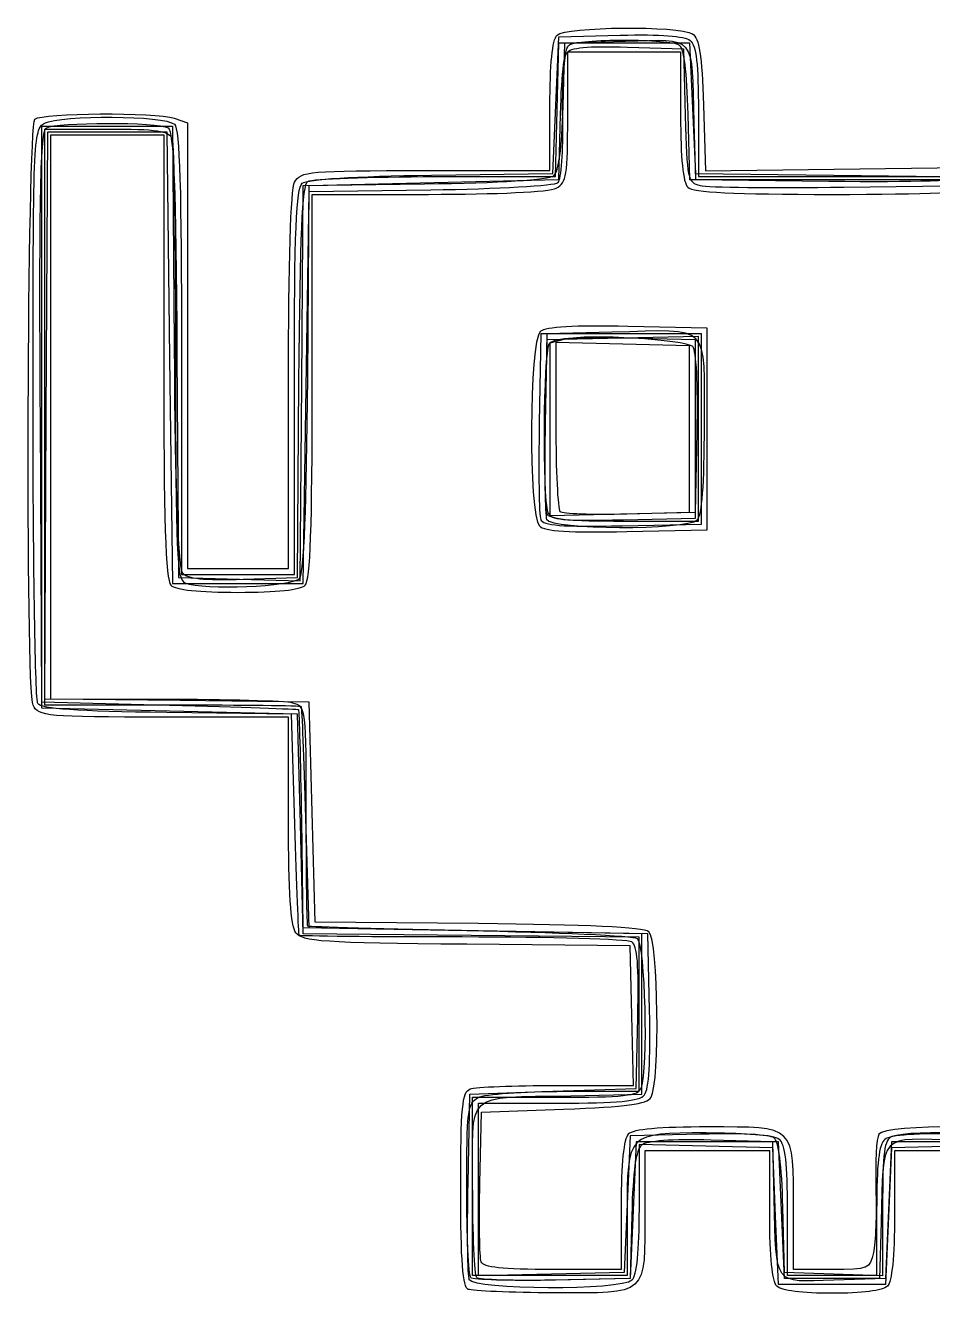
# Model space of a CAD drawing. Extents: x 86 to 356, y 52 to 258.
# Drawn here: x 90.6 to 133.7, y 83.8 to 144.2 of the extents above; entities that cross this region are included whole.
import ezdxf

# ---------------------------------------------------------------- set-up
doc = ezdxf.new("R2010")
doc.units = 0
doc.layers.add('Layer_1', color=7, linetype='CONTINUOUS')

msp = doc.modelspace()

# ---------------------------------------------------------------- linework, layer by layer
at = {"layer": 'Layer_1', "color": 7}
for points in [[(109.92708, 137.103613), (115.690946, 137.180169), (115.832057, 140.425724), (115.973169, 143.67128), (118.895297, 143.752032)], [(110.107815, 137.034737), (115.813572, 137.039055), (115.89337, 140.214055), (115.973169, 143.389055), (119.077613, 143.389055), (122.182057, 143.389055), (122.323169, 140.284611), (122.46428, 137.180166), (129.016656, 137.104432), (135.569029, 137.028697), (135.648878, 140.208876), (135.728724, 143.389055), (138.833169, 143.389055), (141.937613, 143.389055), (142.017411, 140.214055), (142.09721, 137.039055), (147.709328, 137.039055)], [(116.175559, 140.382028), (116.255391, 143.389058), (119.140334, 143.469401)], [(119.242309, 143.18859), (121.899835, 143.106821), (121.979605, 139.934886)], [(116.396502, 139.871209), (116.396502, 142.965724), (119.077613, 142.965724), (121.758724, 142.965724), (121.758724, 139.917724)], [(129.519835, 136.535971), (135.728724, 136.61571), (135.869835, 139.861266), (136.010946, 143.106821), (138.833169, 143.106821), (141.655391, 143.106821), (141.736104, 140.012754)], [(109.633097, 137.32128), (115.549835, 137.32128), (115.549835, 140.36928)], [(122.842172, 140.431056), (122.93784, 137.310412), (129.051061, 137.386403), (135.16428, 137.462391), (135.244992, 140.556458)], [(97.69928, 139.813937), (98.33428, 139.593028), (98.33428, 129.002709), (98.33428, 118.412391), (100.733169, 118.412391), (103.132057, 118.412391), (103.132057, 127.320944)], [(104.045309, 127.467635), (104.119835, 136.615724), (110.046502, 136.756836), (115.973169, 136.897947), (116.053881, 139.992014)], [(122.101345, 139.992014), (122.182057, 136.897947), (128.955391, 136.897947), (135.728724, 136.897947), (135.809437, 139.992014)], [(122.394035, 139.579058), (122.46428, 136.897947), (128.794634, 136.821857)], [(122.605391, 140.108947), (122.605391, 137.039058), (128.950014, 137.039058), (135.294638, 137.039058), (135.441436, 137.674058)], [(116.236837, 93.576836), (119.783169, 93.576836), (119.783169, 97.24133), (119.783169, 100.905822), (111.810391, 100.980775), (103.837613, 101.055724), (103.696502, 106.276836), (103.555391, 111.497947), (97.487613, 111.639058), (91.419835, 111.780169), (91.419835, 125.609058), (91.419835, 139.437947), (94.52428, 139.437947), (97.628724, 139.437947), (97.702805, 129.020396)], [(97.132098, 112.19965), (91.555473, 112.203488), (91.628765, 125.679599), (91.702057, 139.15571), (94.52428, 139.15571), (97.346502, 139.15571), (97.487613, 128.431266), (97.628724, 117.706821), (100.733169, 117.706821), (103.837613, 117.706821), (103.978724, 127.020155), (104.119835, 136.333488), (109.897322, 136.410086)], [(97.628724, 111.92128), (91.560946, 111.92128), (91.560946, 125.609058), (91.560946, 139.296836), (94.494085, 139.296836)], [(112.13982, 101.544991), (104.402057, 101.620169), (104.260946, 106.84128), (104.119835, 112.062391), (97.981502, 112.13845), (91.843169, 112.214509), (91.843169, 125.614561), (91.843169, 139.014613), (94.52428, 139.014613), (97.205391, 139.014613), (97.205391, 128.487724)], [(97.8369, 128.557891), (97.910946, 117.989058), (100.799908, 117.908672), (103.688868, 117.828284), (103.763242, 127.222006), (103.837613, 136.615724), (109.60148, 136.69228)], [(104.260946, 127.076613), (104.260946, 136.192391), (109.782833, 136.192391)], [(123.028724, 125.044613), (123.028724, 129.842391), (119.257775, 129.921357)], [(122.746502, 125.044613), (122.746502, 129.560169), (118.936502, 129.560169), (115.126502, 129.560169), (115.04807, 125.339234)], [(122.605391, 125.053046), (122.605391, 129.435921), (119.007057, 129.356935), (115.408724, 129.277947), (115.329835, 125.340427)], [(118.513169, 129.642259), (115.408724, 129.560169), (115.330292, 125.339234)], [(116.268531, 129.306462), (115.549835, 129.126083), (115.549835, 125.03055), (115.549835, 120.935018), (119.007057, 121.01426), (122.46428, 121.093502), (122.543361, 124.880865), (122.543361, 124.880865)], [(122.46428, 125.044613), (122.46428, 129.277947), (119.100061, 129.357875)], [(98.052057, 128.657058), (98.052057, 118.130169), (100.733169, 118.130169), (103.41428, 118.130169), (103.41428, 127.267836)], [(122.182057, 125.044613), (122.182057, 128.995724), (119.007057, 129.075523), (115.832057, 129.155321), (115.832057, 125.242005)], [(100.98771, 117.908478), (103.555391, 117.989058), (103.629875, 127.288164)], [(97.487613, 111.907087), (91.419835, 112.062391), (91.346511, 125.590691)], [(119.001359, 120.45027), (122.746502, 120.529058), (122.746502, 125.044613), (122.746502, 125.044613)], [(119.040481, 120.732306), (122.46428, 120.81128), (122.46428, 125.044613), (122.46428, 125.044613)], [(119.068757, 120.670169), (122.605391, 120.670169), (122.605391, 125.053046), (122.605391, 125.053046)], [(119.204184, 121.013966), (122.182057, 121.093502), (122.182057, 125.044613), (122.182057, 125.044613)], [(119.21216, 120.168733), (123.028724, 120.246836), (123.028724, 125.044613), (123.028724, 125.044613)], [(122.548946, 120.726622), (122.548946, 120.726613)], [(103.132057, 106.471888), (103.132057, 111.356836), (97.215319, 111.356836)], [(103.430445, 106.276836), (103.273169, 111.497947), (97.35951, 111.574404)], [(111.598724, 101.196836), (103.837613, 101.337947), (103.760691, 106.488502)], [(116.537613, 93.366487), (119.92428, 93.435724), (119.92428, 97.245724), (119.92428, 101.055724), (112.022057, 101.196836), (104.119835, 101.337947), (103.962558, 106.559058)], [(120.285722, 97.426194), (120.206502, 101.055724), (112.163169, 101.207893)], [(115.864095, 93.859058), (119.518859, 93.859058), (119.439349, 97.175169), (119.359835, 100.49128), (111.598724, 100.563958)], [(111.661403, 89.214789), (111.739835, 93.435724), (115.690946, 93.576836), (119.642057, 93.717947), (119.721986, 97.082165)], [(111.880946, 89.108318), (111.880946, 93.294613), (115.801862, 93.294613)], [(112.163169, 88.911482), (112.163169, 93.012391), (115.938613, 93.012391)], [(112.224301, 89.218822), (112.30428, 92.589058), (116.195907, 92.730169)], [(122.706474, 91.539931), (119.359835, 91.460155), (119.218724, 88.214599), (119.077613, 84.969044), (115.620391, 84.889801), (112.163169, 84.810559), (112.163169, 88.911468), (112.163169, 88.911482)], [(126.203414, 88.496833), (126.133169, 91.177944), (123.21104, 91.258696)], [(131.283414, 87.367947), (131.213169, 84.686836), (128.955391, 84.686836), (126.697613, 84.686836), (126.556502, 87.932391), (126.415391, 91.177947), (123.028724, 91.177947), (119.642057, 91.177947), (119.500946, 87.932391), (119.359835, 84.686836), (115.816561, 84.608259)], [(138.127613, 88.205303), (138.127613, 91.055321), (134.952613, 90.975523), (131.777613, 90.895724), (131.636502, 87.650169), (131.495391, 84.404613), (128.955391, 84.404613), (126.415391, 84.404613), (126.27428, 87.650169), (126.133169, 90.895724), (122.958169, 90.975523), (119.783169, 91.055321), (119.783169, 87.998078)], [(125.992057, 87.706613), (125.992057, 90.754613), (123.028724, 90.754613), (120.065391, 90.754613), (120.065391, 87.913838)], [(146.249667, 88.776871), (146.170946, 84.686833), (142.360946, 84.686833), (138.550946, 84.686833), (138.409835, 87.932388), (138.268724, 91.177944), (135.023169, 91.177944), (131.777613, 91.177944), (131.636502, 87.932388), (131.495391, 84.686833), (129.034052, 84.605409)], [(137.845391, 87.811439), (137.845391, 90.754613), (134.882057, 90.754613), (131.918724, 90.754613), (131.918724, 87.706613)], [(119.218724, 87.771121), (119.218724, 84.827947), (115.549835, 84.827947), (111.880946, 84.827947), (111.880946, 88.914793), (111.880946, 88.914793)], [(119.439667, 87.693863), (119.359835, 84.686833), (115.675238, 84.608468)], [(118.936502, 88.158172), (118.936502, 85.110172), (115.68209, 85.110172)], [(131.35428, 88.031894), (131.35428, 84.805121), (129.025946, 84.887089), (126.697613, 84.969058), (126.6169, 88.063125)], [(131.072057, 87.897822), (131.072057, 84.827933), (128.955391, 84.827933), (126.838724, 84.827933), (126.838724, 87.897822)], [(128.932965, 85.110172), (127.120946, 85.110172), (127.120946, 87.950947)], [(112.285997, 85.479381), (112.285997, 85.479378)], [(111.723099, 84.62867), (111.723099, 84.628678)], [(111.794682, 84.726059), (111.794682, 84.726062)], [(112.077116, 84.725853), (112.077116, 84.725853)], [(111.66928, 84.16819), (111.66928, 84.16819)]]:
    msp.add_lwpolyline(points, dxfattribs=at)
for points in [[(115.549835, 140.36928), (115.549835, 142.363651), (115.666904, 143.534349), (115.888502, 143.755947)], [(115.888502, 143.755947), (116.298545, 144.16599), (121.689535, 144.218678), (122.323169, 143.818834)], [(118.895297, 143.752032), (120.807692, 143.804881), (121.953568, 143.7198), (122.211409, 143.50581)], [(119.140334, 143.469401), (122.523789, 143.563624), (122.282066, 143.852647), (122.394035, 139.579058)], [(122.323169, 143.818834), (122.647419, 143.61422), (122.768893, 142.821311), (122.842172, 140.431056)], [(116.053881, 139.992014), (116.107091, 142.031733), (116.251349, 143.160272), (116.477215, 143.303804)], [(116.346069, 142.906368), (116.519695, 143.171109), (117.309409, 143.248062), (119.242309, 143.18859)], [(116.477215, 143.303804), (116.665657, 143.423551), (117.835835, 143.521524), (119.077613, 143.521524)], [(119.077613, 143.521524), (120.319391, 143.521524), (121.489569, 143.423551), (121.678011, 143.303804)], [(121.678011, 143.303804), (121.903877, 143.160272), (122.048135, 142.031733), (122.101345, 139.992014)], [(122.211409, 143.50581), (122.504383, 143.262662), (122.605391, 142.391792), (122.605391, 140.108947)], [(116.158978, 139.782427), (116.130584, 141.300399), (116.214776, 142.706173), (116.346069, 142.906368)], [(115.730536, 137.071917), (115.97721, 137.276635), (116.121637, 138.350903), (116.175559, 140.382028)], [(90.998526, 111.917498), (90.63715, 112.592735), (90.725767, 139.402895), (91.09058, 139.767399)], [(91.000824, 125.810796), (90.996644, 138.837908), (91.0143, 139.286501), (91.542393, 139.569129)], [(91.09058, 139.767399), (91.391325, 140.067892), (96.858616, 140.10639), (97.69928, 139.813937)], [(91.542393, 139.569129), (92.317808, 139.984117), (97.28936, 139.946644), (97.713391, 139.522613)], [(91.628733, 139.344703), (92.087994, 139.636256), (96.955489, 139.639513), (97.413566, 139.34857)], [(97.713391, 139.522613), (97.964693, 139.271311), (98.052057, 136.468342), (98.052057, 128.657058)], [(115.850611, 136.484542), (116.339363, 136.746117), (116.396502, 137.100596), (116.396502, 139.871209)], [(115.942705, 136.754581), (116.090048, 136.901923), (116.18737, 138.264455), (116.158978, 139.782427)], [(121.758724, 139.917724), (121.758724, 137.923353), (121.875793, 136.752656), (122.097391, 136.531058)], [(121.979605, 139.934886), (122.055297, 136.925065), (122.09136, 136.755111), (122.685161, 136.609592)], [(91.346511, 125.590691), (91.288865, 136.226201), (91.34922, 139.167253), (91.628733, 139.344703)], [(94.494085, 139.296836), (96.908377, 139.296836), (97.457525, 139.21787), (97.598529, 138.850419)], [(97.413566, 139.34857), (97.678756, 139.180137), (97.780681, 136.582086), (97.8369, 128.557891)], [(97.598529, 138.850419), (97.692749, 138.604892), (97.769835, 133.792478), (97.769835, 128.15617)], [(103.424208, 136.775389), (103.698788, 137.288446), (104.072236, 137.32128), (109.633097, 137.32128)], [(103.788746, 136.71628), (104.027193, 136.914172), (106.256861, 137.054868), (109.92708, 137.103613)], [(103.132057, 127.320944), (103.132057, 132.92213), (103.240521, 136.432164), (103.424208, 136.775389)], [(103.41428, 127.267836), (103.41428, 134.515935), (103.491716, 136.469765), (103.788746, 136.71628)], [(103.629875, 127.288164), (103.686009, 134.296349), (103.790301, 136.641855), (104.053208, 136.808841)], [(104.053208, 136.808841), (104.245074, 136.930707), (106.969647, 137.032361), (110.107815, 137.034737)], [(109.60148, 136.69228), (113.18043, 136.739815), (115.503779, 136.883723), (115.730536, 137.071917)], [(109.897322, 136.410086), (113.074941, 136.452216), (115.795363, 136.607238), (115.942705, 136.754581)], [(122.097391, 136.531058), (122.341251, 136.287198), (124.261095, 136.192391), (128.955391, 136.192391)], [(122.685161, 136.609592), (123.029342, 136.525244), (126.104946, 136.492114), (129.519835, 136.535971)], [(128.794634, 136.821857), (133.007529, 136.771218), (135.225959, 136.846636), (135.426856, 137.047338)], [(128.955391, 136.192391), (133.649686, 136.192391), (135.569531, 136.287198), (135.813391, 136.531058)], [(109.782833, 136.192391), (113.049504, 136.192391), (115.527669, 136.311709), (115.850611, 136.484542)], [(119.257775, 129.921357), (116.718021, 129.974542), (115.358898, 129.894151), (115.094997, 129.675135)], [(122.887613, 125.236793), (122.887613, 130.158218), (123.274909, 129.768175), (118.513169, 129.642259)], [(115.094997, 129.675135), (114.565309, 129.235532), (114.524457, 120.961769), (115.049382, 120.436845)], [(119.100061, 129.357875), (116.59835, 129.417311), (115.676928, 129.344949), (115.506048, 129.075653)], [(122.334057, 128.956614), (121.993745, 129.296926), (117.307481, 129.567222), (116.268531, 129.306462)], [(97.702805, 129.020396), (97.754573, 121.74033), (97.873733, 118.486147), (98.098458, 118.215372)], [(115.506048, 129.075653), (115.23873, 128.65436), (115.183612, 121.781904), (115.442148, 121.108167)], [(122.543361, 124.880865), (122.591621, 127.192197), (122.51005, 128.78062), (122.334057, 128.956614)], [(97.205391, 128.487724), (97.205391, 120.67644), (97.292755, 117.873471), (97.544057, 117.622169)], [(97.769835, 128.15617), (97.769835, 119.071834), (97.82052, 117.888886), (98.216252, 117.737031)], [(103.657976, 117.942635), (103.869165, 118.197104), (103.994991, 121.291371), (104.045309, 127.467635)], [(103.92228, 117.622169), (104.171708, 117.871597), (104.260946, 120.36286), (104.260946, 127.076613)], [(91.225499, 111.997737), (91.104304, 112.188519), (91.0032, 118.404396), (91.000824, 125.810796)], [(115.04807, 125.339234), (115.004929, 123.017722), (115.034128, 120.950266), (115.112924, 120.744893)], [(115.329835, 125.340427), (115.286443, 123.17479), (115.314199, 121.23804), (115.391531, 121.036539)], [(115.330292, 125.339234), (115.287151, 123.017722), (115.314911, 120.953972), (115.391988, 120.753123)], [(115.832057, 125.242005), (115.832057, 123.08968), (115.920766, 121.239981), (116.029184, 121.13156)], [(122.548946, 120.726613), (122.781805, 120.959472), (122.887613, 122.368579), (122.887613, 125.236793)], [(115.391531, 121.036539), (115.496436, 120.763164), (116.429827, 120.670169), (119.068757, 120.670169)], [(115.442148, 121.108167), (115.591793, 120.7182), (116.104975, 120.664595), (119.040481, 120.732306)], [(116.029184, 121.13156), (116.137605, 121.023139), (117.566355, 120.970222), (119.204184, 121.013966)], [(115.049382, 120.436845), (115.29695, 120.189276), (116.483062, 120.112884), (119.21216, 120.168733)], [(115.112924, 120.744893), (115.223984, 120.45548), (116.098661, 120.389208), (119.001359, 120.45027)], [(115.391988, 120.753123), (115.582519, 120.256606), (122.054967, 120.232634), (122.548946, 120.726622)], [(98.098458, 118.215372), (98.337788, 117.926997), (99.076724, 117.848508), (100.98771, 117.908478)], [(98.216252, 117.737031), (99.115595, 117.391921), (103.333172, 117.551272), (103.657976, 117.942635)], [(97.544057, 117.622169), (97.762757, 117.403469), (98.892453, 117.283502), (100.733169, 117.283502)], [(100.733169, 117.283502), (102.573884, 117.283502), (103.70358, 117.403469), (103.92228, 117.622169)], [(97.215319, 111.356836), (91.60073, 111.356836), (91.283261, 111.385467), (90.998526, 111.917498)], [(97.35951, 111.574404), (93.060833, 111.629979), (91.385676, 111.745588), (91.225499, 111.997737)], [(103.343724, 112.02562), (102.994474, 112.119217), (100.199244, 112.19753), (97.132098, 112.19965)], [(103.619579, 111.69542), (103.584276, 111.72642), (100.824891, 111.82167), (97.487613, 111.907087)], [(103.750892, 111.850724), (103.720976, 111.88953), (100.966002, 111.92128), (97.628724, 111.92128)], [(103.978724, 106.667253), (103.978724, 111.809035), (103.973051, 111.85697), (103.343724, 112.02562)], [(103.962558, 106.559058), (103.876054, 109.430669), (103.780804, 111.811919), (103.750892, 111.850724)], [(103.760691, 106.488502), (103.718383, 109.321308), (103.654883, 111.664421), (103.619579, 111.69542)], [(103.484835, 101.111788), (103.234501, 101.448959), (103.132057, 103.005493), (103.132057, 106.471888)], [(104.04928, 101.41956), (104.010474, 101.452283), (103.978724, 103.813747), (103.978724, 106.667253)], [(103.642112, 100.985169), (103.612199, 101.023974), (103.516949, 103.405224), (103.430445, 106.276836)], [(120.253709, 101.157658), (120.00423, 101.364707), (117.272153, 101.495128), (112.13982, 101.544991)], [(111.598724, 100.563958), (104.704402, 100.628516), (103.798215, 100.689699), (103.484835, 101.111788)], [(111.387057, 100.910293), (107.157252, 100.91255), (103.672028, 100.946363), (103.642112, 100.985169)], [(112.163169, 101.207893), (107.739335, 101.291586), (104.088085, 101.386836), (104.04928, 101.41956)], [(119.439763, 100.676178), (119.240579, 100.802563), (115.616863, 100.907916), (111.387057, 100.910293)], [(119.712613, 100.827401), (119.518585, 100.952979), (115.867335, 101.119224), (111.598724, 101.196836)], [(120.354361, 93.294613), (120.788915, 93.984046), (120.70185, 100.785734), (120.253709, 101.157658)], [(119.721986, 97.082165), (119.781422, 99.583876), (119.70906, 100.505298), (119.439763, 100.676178)], [(119.894085, 93.74103), (120.235785, 94.631486), (120.083258, 100.587515), (119.712613, 100.827401)], [(120.0395, 93.404528), (120.257855, 93.667629), (120.338875, 94.990978), (120.285722, 97.426194)], [(111.316502, 88.913492), (111.316502, 92.850438), (111.381094, 93.541233), (111.762918, 93.687752)], [(111.880946, 88.914793), (111.880946, 93.723944), (111.397099, 93.261393), (116.537613, 93.366487)], [(111.762918, 93.687752), (112.008446, 93.781972), (113.853976, 93.859058), (115.864095, 93.859058)], [(115.801862, 93.294613), (119.116879, 93.294613), (119.749251, 93.363597), (119.894085, 93.74103)], [(111.598724, 88.957276), (111.598724, 92.657974), (111.643984, 93.016754), (112.144615, 93.284685)], [(112.144615, 93.284685), (112.444855, 93.445368), (114.286355, 93.576836), (116.236837, 93.576836)], [(115.938613, 93.012391), (118.816766, 93.012391), (119.791401, 93.105587), (120.0395, 93.404528)], [(116.195907, 92.730169), (119.236577, 92.840425), (120.145878, 92.963846), (120.354361, 93.294613)], [(123.07524, 91.883505), (120.759333, 91.883505), (119.501759, 91.771429), (119.275169, 91.544838)], [(127.120946, 87.950947), (127.120946, 92.006577), (127.24756, 91.883505), (123.07524, 91.883505)], [(138.635613, 91.544838), (138.163983, 92.016468), (131.469477, 92.016), (131.177961, 91.544274)], [(119.275169, 91.544838), (119.05357, 91.32324), (118.936502, 90.152543), (118.936502, 88.158172)], [(122.978328, 91.596959), (119.211307, 91.602632), (119.218724, 91.610167), (119.218724, 87.771121)], [(123.21104, 91.258696), (121.336796, 91.31049), (120.150952, 91.224954), (119.904205, 91.02017)], [(126.445919, 91.293709), (126.184635, 91.510554), (124.932587, 91.592997), (122.706474, 91.539931)], [(126.193567, 91.374915), (126.005124, 91.494662), (124.558267, 91.594583), (122.978328, 91.596959)], [(126.6169, 88.063125), (126.56369, 90.102844), (126.419432, 91.231383), (126.193567, 91.374915)], [(126.838724, 87.897822), (126.838724, 90.176275), (126.737457, 91.051754), (126.445919, 91.293709)], [(131.177961, 91.544274), (131.062665, 91.357719), (130.99818, 90.198421), (131.034663, 88.968059)], [(131.464863, 91.293709), (131.173324, 91.051754), (131.072057, 90.176275), (131.072057, 87.897822)], [(134.960222, 91.257392), (131.087379, 91.35039), (131.396317, 91.677198), (131.283414, 87.367947)], [(131.800696, 91.429974), (131.429641, 91.287587), (131.35428, 90.713942), (131.35428, 88.031894)], [(135.204307, 91.539931), (132.978195, 91.592997), (131.726147, 91.510554), (131.464863, 91.293709)], [(138.353391, 91.262613), (137.998197, 91.617807), (132.646383, 91.754496), (131.800696, 91.429974)], [(119.904205, 91.02017), (119.633797, 90.795753), (119.495779, 89.807481), (119.439667, 87.693863)], [(111.66928, 84.16819), (111.407296, 84.273902), (111.316502, 85.495196), (111.316502, 88.913492)], [(111.794682, 84.726062), (111.686904, 84.83384), (111.598724, 86.737886), (111.598724, 88.957276)], [(111.723099, 84.628678), (111.646027, 84.829527), (111.618262, 86.893277), (111.661403, 89.214789)], [(112.077116, 84.725853), (111.969223, 84.833744), (111.880946, 86.805853), (111.880946, 89.108318)], [(112.285997, 85.479378), (112.208076, 85.682442), (112.180311, 87.365192), (112.224301, 89.218822)], [(131.034663, 88.968059), (131.071146, 87.737695), (131.020891, 86.366332), (130.922993, 85.920581)], [(129.034052, 84.605409), (126.139705, 84.509659), (126.314163, 84.269818), (126.203414, 88.496833)], [(120.065391, 87.913838), (120.065391, 83.825262), (120.232557, 83.97679), (115.751573, 84.003561)], [(119.783169, 87.998078), (119.783169, 85.996519), (119.666224, 84.823891), (119.444502, 84.602169)], [(126.330724, 84.319947), (126.109126, 84.541545), (125.992057, 85.712242), (125.992057, 87.706613)], [(131.918724, 87.706613), (131.918724, 85.712242), (131.801656, 84.541545), (131.580057, 84.319947)], [(130.922993, 85.920581), (130.74952, 85.130805), (130.698858, 85.110172), (128.932965, 85.110172)], [(115.68209, 85.110172), (113.261668, 85.110172), (112.391368, 85.204787), (112.285997, 85.479381)], [(119.444502, 84.602169), (118.948623, 84.10629), (111.914291, 84.13044), (111.723099, 84.62867)], [(115.675238, 84.608468), (113.648707, 84.565367), (111.902457, 84.618289), (111.794682, 84.726059)], [(115.816561, 84.608259), (113.867757, 84.565043), (112.185007, 84.617968), (112.077116, 84.725853)], [(115.751573, 84.003561), (113.70034, 84.01581), (111.863307, 84.089899), (111.66928, 84.16819)], [(128.955391, 83.98128), (127.553686, 83.98128), (126.538383, 84.112288), (126.330724, 84.319947)], [(131.580057, 84.319947), (131.372398, 84.112288), (130.357095, 83.98128), (128.955391, 83.98128)]]:
    msp.add_open_spline(points, degree=3, dxfattribs=at)

doc.saveas('drawing.dxf')
